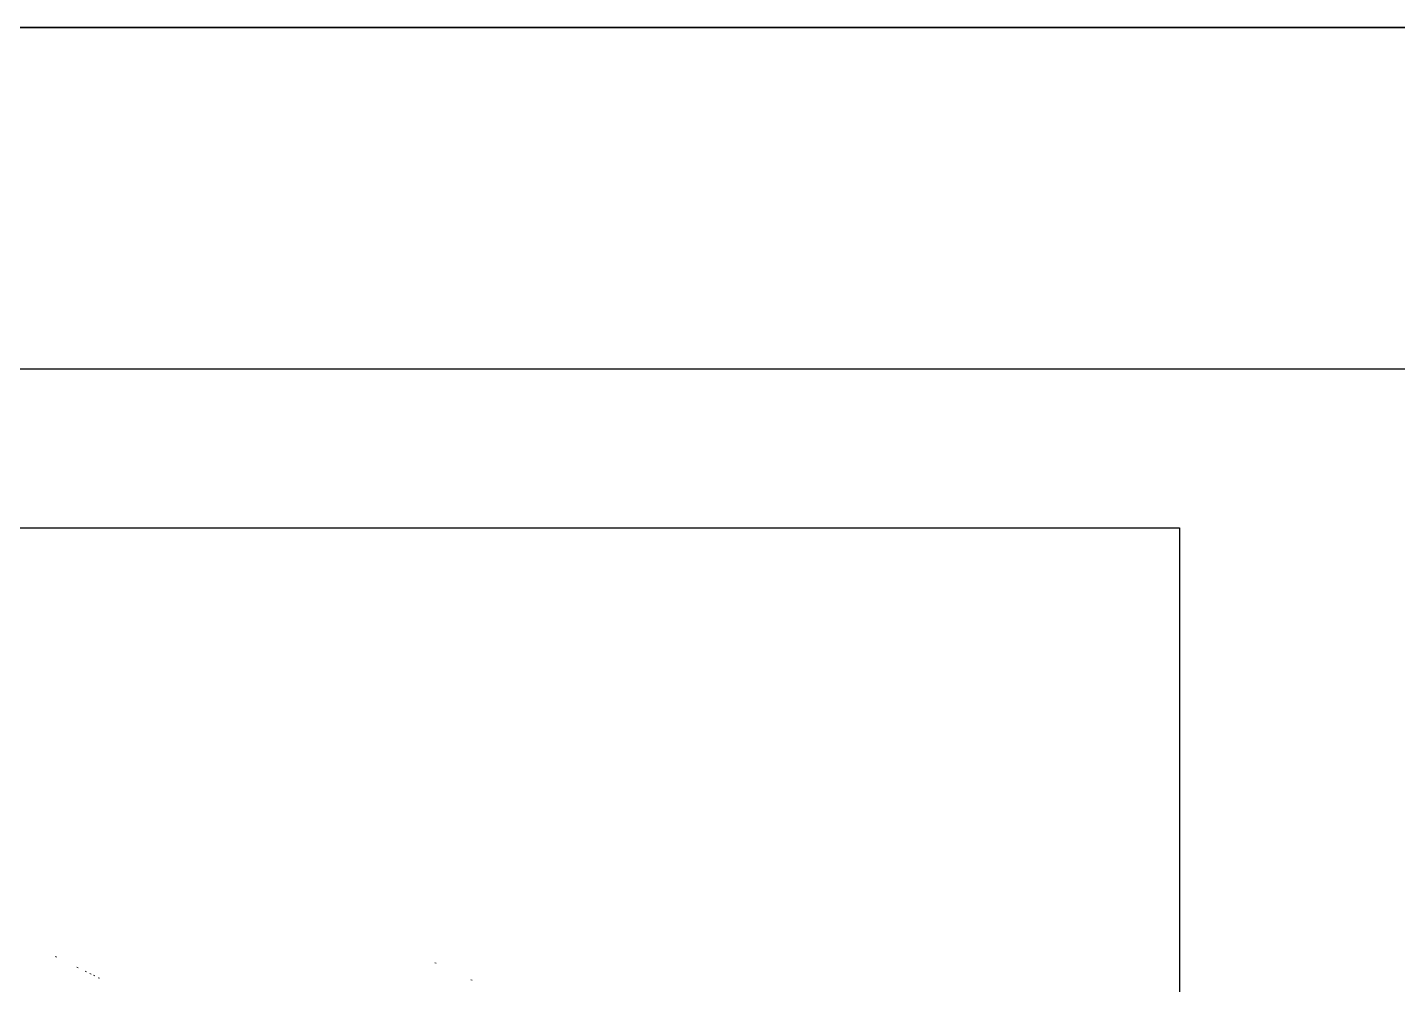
# Paper-space layout '03 3D Building and Roof' of a CAD drawing. Header units: millimetres. Extents: x 5 to 415, y 5 to 292.
# Drawn here: x 216.5 to 276.7, y 249.9 to 292 of the extents above; entities that cross this region are included whole.
import ezdxf

# ---------------------------------------------------------------- set-up
doc = ezdxf.new("R2010")
doc.units = ezdxf.units.MM
doc.layers.add('EXISTING', color=7, linetype='Continuous')
doc.layers.add('FRAME', color=7, linetype='Continuous')
picture_1 = doc.add_image_def('image1.png', size_in_pixel=(1967, 1277))

# ---------------------------------------------------------------- blocks, each defined once
blk = doc.blocks.new('SHEET_03')
at = {"layer": 'EXISTING', "color": 250, "lineweight": 9}
for p, q in [((217.769, 251.131), (217.717, 251.156)), ((218.712, 250.668), (218.66, 250.694)), ((234.454, 250.862), (234.401, 250.887)), ((219.079, 250.488), (219.026, 250.514)), ((219.288, 250.385), (219.236, 250.411)), ((219.445, 250.308), (219.393, 250.334)), ((219.655, 250.205), (219.602, 250.231)), ((236.041, 250.117), (235.988, 250.142))]:
    blk.add_line(p, q, dxfattribs=at)
at = {"layer": 'FRAME', "color": 7, "linetype": 'Continuous', "lineweight": 35}
blk.add_line((5, 292), (415, 292), dxfattribs=at)
at = {"layer": 'FRAME', "color": 7, "linetype": 'Continuous', "lineweight": 25}
blk.add_line((15, 277), (335, 277), dxfattribs=at)
image = blk.add_image(picture_1, insert=(83.85, 151), size_in_units=(183.299, 119))

psp = doc.layouts.new('03 3D Building and Roof')

# ---------------------------------------------------------------- block references
psp.add_blockref('SHEET_03', (0, 0))

doc.saveas('drawing.dxf')
